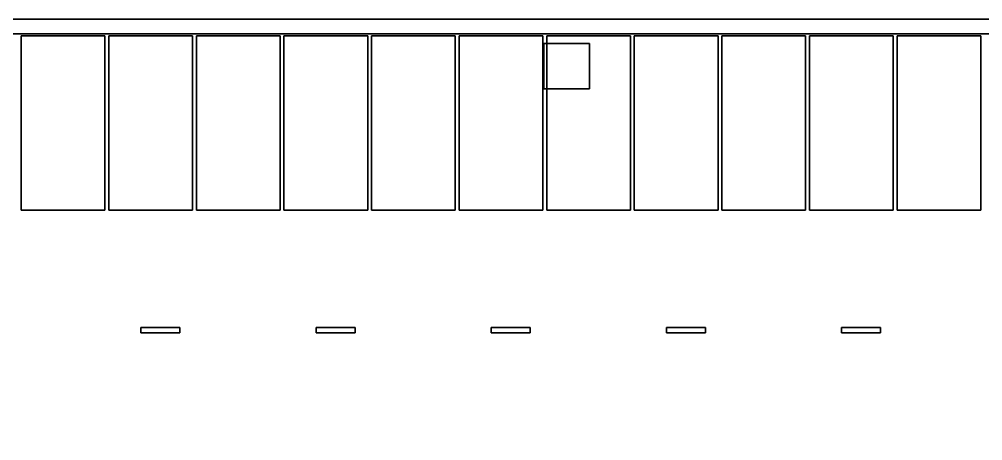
# Model space of a CAD drawing. Header units: metres. Extents: x 0 to 120, y -8 to 55.
# Drawn here: x 29.1 to 58.8, y 42.34 to 55.35 of the extents above; entities that cross this region are included whole.
import ezdxf

# ---------------------------------------------------------------- set-up
doc = ezdxf.new("R2010")
doc.units = ezdxf.units.M

msp = doc.modelspace()

# ---------------------------------------------------------------- linework, layer by layer
at = {"layer": 'FAN', "color": 4}
for points in [[(45.275, 53.2, -1.2), (45.275, 54.6, -1.2), (46.675, 54.6, -1.2), (46.675, 53.2, -1.2)], [(45.275, 53.2, -0.3), (46.675, 53.2, -0.3), (46.675, 54.6, -0.3), (45.275, 54.6, -0.3)], [(46.675, 54.6, -1.2), (45.275, 54.6, -1.2), (45.275, 54.6, -0.3), (46.675, 54.6, -0.3)], [(45.275, 54.6, -1.2), (45.275, 53.2, -1.2), (45.275, 53.2, -0.3), (45.275, 54.6, -0.3)], [(45.275, 53.2, -4.6), (45.275, 54.6, -4.6), (46.675, 54.6, -4.6), (46.675, 53.2, -4.6)], [(45.275, 53.2, -3.7), (46.675, 53.2, -3.7), (46.675, 54.6, -3.7), (45.275, 54.6, -3.7)], [(46.675, 54.6, -4.6), (45.275, 54.6, -4.6), (45.275, 54.6, -3.7), (46.675, 54.6, -3.7)], [(45.275, 54.6, -4.6), (45.275, 53.2, -4.6), (45.275, 53.2, -3.7), (45.275, 54.6, -3.7)], [(45.275, 53.2, -8), (45.275, 54.6, -8), (46.675, 54.6, -8), (46.675, 53.2, -8)], [(45.275, 53.2, -7.1), (46.675, 53.2, -7.1), (46.675, 54.6, -7.1), (45.275, 54.6, -7.1)], [(46.675, 54.6, -8), (45.275, 54.6, -8), (45.275, 54.6, -7.1), (46.675, 54.6, -7.1)], [(45.275, 54.6, -8), (45.275, 53.2, -8), (45.275, 53.2, -7.1), (45.275, 54.6, -7.1)], [(46.675, 53.2, -1.2), (46.675, 54.6, -1.2), (46.675, 54.6, -0.3), (46.675, 53.2, -0.3)], [(46.675, 53.2, -4.6), (46.675, 54.6, -4.6), (46.675, 54.6, -3.7), (46.675, 53.2, -3.7)], [(46.675, 53.2, -8), (46.675, 54.6, -8), (46.675, 54.6, -7.1), (46.675, 53.2, -7.1)], [(45.275, 53.2, -1.2), (46.675, 53.2, -1.2), (46.675, 53.2, -0.3), (45.275, 53.2, -0.3)], [(45.275, 53.2, -4.6), (46.675, 53.2, -4.6), (46.675, 53.2, -3.7), (45.275, 53.2, -3.7)], [(45.275, 53.2, -8), (46.675, 53.2, -8), (46.675, 53.2, -7.1), (45.275, 53.2, -7.1)]]:
    msp.add_3dface(points, dxfattribs=at)
at = {"layer": 'LIGHT', "color": 2}
for points in [[(32.85, 45.67, -0.4), (32.85, 45.83, -0.4), (34.05, 45.83, -0.4), (34.05, 45.67, -0.4)], [(32.85, 45.67, -0.3), (34.05, 45.67, -0.3), (34.05, 45.83, -0.3), (32.85, 45.83, -0.3)], [(34.05, 45.83, -0.4), (32.85, 45.83, -0.4), (32.85, 45.83, -0.3), (34.05, 45.83, -0.3)], [(32.85, 45.83, -0.4), (32.85, 45.67, -0.4), (32.85, 45.67, -0.3), (32.85, 45.83, -0.3)], [(32.85, 45.67, -3.8), (32.85, 45.83, -3.8), (34.05, 45.83, -3.8), (34.05, 45.67, -3.8)], [(32.85, 45.67, -3.7), (34.05, 45.67, -3.7), (34.05, 45.83, -3.7), (32.85, 45.83, -3.7)], [(34.05, 45.83, -3.8), (32.85, 45.83, -3.8), (32.85, 45.83, -3.7), (34.05, 45.83, -3.7)], [(32.85, 45.83, -3.8), (32.85, 45.67, -3.8), (32.85, 45.67, -3.7), (32.85, 45.83, -3.7)], [(32.85, 45.67, -7.2), (32.85, 45.83, -7.2), (34.05, 45.83, -7.2), (34.05, 45.67, -7.2)], [(32.85, 45.67, -7.1), (34.05, 45.67, -7.1), (34.05, 45.83, -7.1), (32.85, 45.83, -7.1)], [(34.05, 45.83, -7.2), (32.85, 45.83, -7.2), (32.85, 45.83, -7.1), (34.05, 45.83, -7.1)], [(32.85, 45.83, -7.2), (32.85, 45.67, -7.2), (32.85, 45.67, -7.1), (32.85, 45.83, -7.1)], [(34.05, 45.67, -0.4), (34.05, 45.83, -0.4), (34.05, 45.83, -0.3), (34.05, 45.67, -0.3)], [(34.05, 45.67, -3.8), (34.05, 45.83, -3.8), (34.05, 45.83, -3.7), (34.05, 45.67, -3.7)], [(34.05, 45.67, -7.2), (34.05, 45.83, -7.2), (34.05, 45.83, -7.1), (34.05, 45.67, -7.1)], [(38.25, 45.67, -0.4), (38.25, 45.83, -0.4), (39.45, 45.83, -0.4), (39.45, 45.67, -0.4)], [(38.25, 45.67, -0.3), (39.45, 45.67, -0.3), (39.45, 45.83, -0.3), (38.25, 45.83, -0.3)], [(39.45, 45.83, -0.4), (38.25, 45.83, -0.4), (38.25, 45.83, -0.3), (39.45, 45.83, -0.3)], [(38.25, 45.83, -0.4), (38.25, 45.67, -0.4), (38.25, 45.67, -0.3), (38.25, 45.83, -0.3)], [(38.25, 45.67, -3.8), (38.25, 45.83, -3.8), (39.45, 45.83, -3.8), (39.45, 45.67, -3.8)], [(38.25, 45.67, -3.7), (39.45, 45.67, -3.7), (39.45, 45.83, -3.7), (38.25, 45.83, -3.7)], [(39.45, 45.83, -3.8), (38.25, 45.83, -3.8), (38.25, 45.83, -3.7), (39.45, 45.83, -3.7)], [(38.25, 45.83, -3.8), (38.25, 45.67, -3.8), (38.25, 45.67, -3.7), (38.25, 45.83, -3.7)], [(38.25, 45.67, -7.2), (38.25, 45.83, -7.2), (39.45, 45.83, -7.2), (39.45, 45.67, -7.2)], [(38.25, 45.67, -7.1), (39.45, 45.67, -7.1), (39.45, 45.83, -7.1), (38.25, 45.83, -7.1)], [(39.45, 45.83, -7.2), (38.25, 45.83, -7.2), (38.25, 45.83, -7.1), (39.45, 45.83, -7.1)], [(38.25, 45.83, -7.2), (38.25, 45.67, -7.2), (38.25, 45.67, -7.1), (38.25, 45.83, -7.1)], [(39.45, 45.67, -0.4), (39.45, 45.83, -0.4), (39.45, 45.83, -0.3), (39.45, 45.67, -0.3)], [(39.45, 45.67, -3.8), (39.45, 45.83, -3.8), (39.45, 45.83, -3.7), (39.45, 45.67, -3.7)], [(39.45, 45.67, -7.2), (39.45, 45.83, -7.2), (39.45, 45.83, -7.1), (39.45, 45.67, -7.1)], [(43.65, 45.67, -0.4), (43.65, 45.83, -0.4), (44.85, 45.83, -0.4), (44.85, 45.67, -0.4)], [(43.65, 45.67, -0.3), (44.85, 45.67, -0.3), (44.85, 45.83, -0.3), (43.65, 45.83, -0.3)], [(44.85, 45.83, -0.4), (43.65, 45.83, -0.4), (43.65, 45.83, -0.3), (44.85, 45.83, -0.3)], [(43.65, 45.83, -0.4), (43.65, 45.67, -0.4), (43.65, 45.67, -0.3), (43.65, 45.83, -0.3)], [(43.65, 45.67, -3.8), (43.65, 45.83, -3.8), (44.85, 45.83, -3.8), (44.85, 45.67, -3.8)], [(43.65, 45.67, -3.7), (44.85, 45.67, -3.7), (44.85, 45.83, -3.7), (43.65, 45.83, -3.7)], [(44.85, 45.83, -3.8), (43.65, 45.83, -3.8), (43.65, 45.83, -3.7), (44.85, 45.83, -3.7)], [(43.65, 45.83, -3.8), (43.65, 45.67, -3.8), (43.65, 45.67, -3.7), (43.65, 45.83, -3.7)], [(43.65, 45.67, -7.2), (43.65, 45.83, -7.2), (44.85, 45.83, -7.2), (44.85, 45.67, -7.2)], [(43.65, 45.67, -7.1), (44.85, 45.67, -7.1), (44.85, 45.83, -7.1), (43.65, 45.83, -7.1)], [(44.85, 45.83, -7.2), (43.65, 45.83, -7.2), (43.65, 45.83, -7.1), (44.85, 45.83, -7.1)], [(43.65, 45.83, -7.2), (43.65, 45.67, -7.2), (43.65, 45.67, -7.1), (43.65, 45.83, -7.1)], [(44.85, 45.67, -0.4), (44.85, 45.83, -0.4), (44.85, 45.83, -0.3), (44.85, 45.67, -0.3)], [(44.85, 45.67, -3.8), (44.85, 45.83, -3.8), (44.85, 45.83, -3.7), (44.85, 45.67, -3.7)], [(44.85, 45.67, -7.2), (44.85, 45.83, -7.2), (44.85, 45.83, -7.1), (44.85, 45.67, -7.1)], [(49.05, 45.67, -0.4), (49.05, 45.83, -0.4), (50.25, 45.83, -0.4), (50.25, 45.67, -0.4)], [(49.05, 45.67, -0.3), (50.25, 45.67, -0.3), (50.25, 45.83, -0.3), (49.05, 45.83, -0.3)], [(50.25, 45.83, -0.4), (49.05, 45.83, -0.4), (49.05, 45.83, -0.3), (50.25, 45.83, -0.3)], [(49.05, 45.83, -0.4), (49.05, 45.67, -0.4), (49.05, 45.67, -0.3), (49.05, 45.83, -0.3)], [(49.05, 45.67, -3.8), (49.05, 45.83, -3.8), (50.25, 45.83, -3.8), (50.25, 45.67, -3.8)], [(49.05, 45.67, -3.7), (50.25, 45.67, -3.7), (50.25, 45.83, -3.7), (49.05, 45.83, -3.7)], [(50.25, 45.83, -3.8), (49.05, 45.83, -3.8), (49.05, 45.83, -3.7), (50.25, 45.83, -3.7)], [(49.05, 45.83, -3.8), (49.05, 45.67, -3.8), (49.05, 45.67, -3.7), (49.05, 45.83, -3.7)], [(49.05, 45.67, -7.2), (49.05, 45.83, -7.2), (50.25, 45.83, -7.2), (50.25, 45.67, -7.2)], [(49.05, 45.67, -7.1), (50.25, 45.67, -7.1), (50.25, 45.83, -7.1), (49.05, 45.83, -7.1)], [(50.25, 45.83, -7.2), (49.05, 45.83, -7.2), (49.05, 45.83, -7.1), (50.25, 45.83, -7.1)], [(49.05, 45.83, -7.2), (49.05, 45.67, -7.2), (49.05, 45.67, -7.1), (49.05, 45.83, -7.1)], [(50.25, 45.67, -0.4), (50.25, 45.83, -0.4), (50.25, 45.83, -0.3), (50.25, 45.67, -0.3)], [(50.25, 45.67, -3.8), (50.25, 45.83, -3.8), (50.25, 45.83, -3.7), (50.25, 45.67, -3.7)], [(50.25, 45.67, -7.2), (50.25, 45.83, -7.2), (50.25, 45.83, -7.1), (50.25, 45.67, -7.1)], [(54.45, 45.67, -0.4), (54.45, 45.83, -0.4), (55.65, 45.83, -0.4), (55.65, 45.67, -0.4)], [(54.45, 45.67, -0.3), (55.65, 45.67, -0.3), (55.65, 45.83, -0.3), (54.45, 45.83, -0.3)], [(55.65, 45.83, -0.4), (54.45, 45.83, -0.4), (54.45, 45.83, -0.3), (55.65, 45.83, -0.3)], [(54.45, 45.83, -0.4), (54.45, 45.67, -0.4), (54.45, 45.67, -0.3), (54.45, 45.83, -0.3)], [(54.45, 45.67, -3.8), (54.45, 45.83, -3.8), (55.65, 45.83, -3.8), (55.65, 45.67, -3.8)], [(54.45, 45.67, -3.7), (55.65, 45.67, -3.7), (55.65, 45.83, -3.7), (54.45, 45.83, -3.7)], [(55.65, 45.83, -3.8), (54.45, 45.83, -3.8), (54.45, 45.83, -3.7), (55.65, 45.83, -3.7)], [(54.45, 45.83, -3.8), (54.45, 45.67, -3.8), (54.45, 45.67, -3.7), (54.45, 45.83, -3.7)], [(54.45, 45.67, -7.2), (54.45, 45.83, -7.2), (55.65, 45.83, -7.2), (55.65, 45.67, -7.2)], [(54.45, 45.67, -7.1), (55.65, 45.67, -7.1), (55.65, 45.83, -7.1), (54.45, 45.83, -7.1)], [(55.65, 45.83, -7.2), (54.45, 45.83, -7.2), (54.45, 45.83, -7.1), (55.65, 45.83, -7.1)], [(54.45, 45.83, -7.2), (54.45, 45.67, -7.2), (54.45, 45.67, -7.1), (54.45, 45.83, -7.1)], [(55.65, 45.67, -0.4), (55.65, 45.83, -0.4), (55.65, 45.83, -0.3), (55.65, 45.67, -0.3)], [(55.65, 45.67, -3.8), (55.65, 45.83, -3.8), (55.65, 45.83, -3.7), (55.65, 45.67, -3.7)], [(55.65, 45.67, -7.2), (55.65, 45.83, -7.2), (55.65, 45.83, -7.1), (55.65, 45.67, -7.1)], [(32.85, 45.67, -0.4), (34.05, 45.67, -0.4), (34.05, 45.67, -0.3), (32.85, 45.67, -0.3)], [(32.85, 45.67, -3.8), (34.05, 45.67, -3.8), (34.05, 45.67, -3.7), (32.85, 45.67, -3.7)], [(32.85, 45.67, -7.2), (34.05, 45.67, -7.2), (34.05, 45.67, -7.1), (32.85, 45.67, -7.1)], [(38.25, 45.67, -0.4), (39.45, 45.67, -0.4), (39.45, 45.67, -0.3), (38.25, 45.67, -0.3)], [(38.25, 45.67, -3.8), (39.45, 45.67, -3.8), (39.45, 45.67, -3.7), (38.25, 45.67, -3.7)], [(38.25, 45.67, -7.2), (39.45, 45.67, -7.2), (39.45, 45.67, -7.1), (38.25, 45.67, -7.1)], [(43.65, 45.67, -0.4), (44.85, 45.67, -0.4), (44.85, 45.67, -0.3), (43.65, 45.67, -0.3)], [(43.65, 45.67, -3.8), (44.85, 45.67, -3.8), (44.85, 45.67, -3.7), (43.65, 45.67, -3.7)], [(43.65, 45.67, -7.2), (44.85, 45.67, -7.2), (44.85, 45.67, -7.1), (43.65, 45.67, -7.1)], [(49.05, 45.67, -0.4), (50.25, 45.67, -0.4), (50.25, 45.67, -0.3), (49.05, 45.67, -0.3)], [(49.05, 45.67, -3.8), (50.25, 45.67, -3.8), (50.25, 45.67, -3.7), (49.05, 45.67, -3.7)], [(49.05, 45.67, -7.2), (50.25, 45.67, -7.2), (50.25, 45.67, -7.1), (49.05, 45.67, -7.1)], [(54.45, 45.67, -0.4), (55.65, 45.67, -0.4), (55.65, 45.67, -0.3), (54.45, 45.67, -0.3)], [(54.45, 45.67, -3.8), (55.65, 45.67, -3.8), (55.65, 45.67, -3.7), (54.45, 45.67, -3.7)], [(54.45, 45.67, -7.2), (55.65, 45.67, -7.2), (55.65, 45.67, -7.1), (54.45, 45.67, -7.1)]]:
    msp.add_3dface(points, dxfattribs=at)
at = {"layer": 'ROOF', "color": 3}
for points in [[(0, 0, -0.3), (0, 54.9, -0.3), (120, 54.9, -0.3), (120, 0, -0.3)], [(0, 0), (120, 0), (120, 54.9), (0, 54.9)], [(120, 54.9, -0.3), (0, 54.9, -0.3), (0, 54.9), (120, 54.9)]]:
    msp.add_3dface(points, dxfattribs=at)
at = {"layer": 'SLAB', "color": 8}
for points in [[(0, 0, -3.7), (0, 54.9, -3.7), (120, 54.9, -3.7), (120, 0, -3.7)], [(0, 0, -3.4), (120, 0, -3.4), (120, 54.9, -3.4), (0, 54.9, -3.4)], [(120, 54.9, -3.7), (0, 54.9, -3.7), (0, 54.9, -3.4), (120, 54.9, -3.4)], [(0, 0, -7.1), (0, 54.9, -7.1), (120, 54.9, -7.1), (120, 0, -7.1)], [(0, 0, -6.8), (120, 0, -6.8), (120, 54.9, -6.8), (0, 54.9, -6.8)], [(120, 54.9, -7.1), (0, 54.9, -7.1), (0, 54.9, -6.8), (120, 54.9, -6.8)], [(0, 0, -10.8), (0, 54.9, -10.8), (120, 54.9, -10.8), (120, 0, -10.8)], [(0, 0, -10.2), (120, 0, -10.2), (120, 54.9, -10.2), (0, 54.9, -10.2)], [(120, 54.9, -10.8), (0, 54.9, -10.8), (0, 54.9, -10.2), (120, 54.9, -10.2)]]:
    msp.add_3dface(points, dxfattribs=at)
at = {"layer": 'STALL_GENERAL', "color": 254}
for points in [[(29.16, 49.46, -6.795), (29.16, 54.84, -6.795), (31.74, 54.84, -6.795), (31.74, 49.46, -6.795)], [(29.16, 49.46, -6.785), (31.74, 49.46, -6.785), (31.74, 54.84, -6.785), (29.16, 54.84, -6.785)], [(31.74, 54.84, -6.795), (29.16, 54.84, -6.795), (29.16, 54.84, -6.785), (31.74, 54.84, -6.785)], [(29.16, 54.84, -6.795), (29.16, 49.46, -6.795), (29.16, 49.46, -6.785), (29.16, 54.84, -6.785)], [(29.16, 49.46, -10.195), (29.16, 54.84, -10.195), (31.74, 54.84, -10.195), (31.74, 49.46, -10.195)], [(29.16, 49.46, -10.185), (31.74, 49.46, -10.185), (31.74, 54.84, -10.185), (29.16, 54.84, -10.185)], [(31.74, 54.84, -10.195), (29.16, 54.84, -10.195), (29.16, 54.84, -10.185), (31.74, 54.84, -10.185)], [(29.16, 54.84, -10.195), (29.16, 49.46, -10.195), (29.16, 49.46, -10.185), (29.16, 54.84, -10.185)], [(31.74, 49.46, -6.795), (31.74, 54.84, -6.795), (31.74, 54.84, -6.785), (31.74, 49.46, -6.785)], [(31.74, 49.46, -10.195), (31.74, 54.84, -10.195), (31.74, 54.84, -10.185), (31.74, 49.46, -10.185)], [(31.86, 49.46, -6.795), (31.86, 54.84, -6.795), (34.44, 54.84, -6.795), (34.44, 49.46, -6.795)], [(31.86, 49.46, -6.785), (34.44, 49.46, -6.785), (34.44, 54.84, -6.785), (31.86, 54.84, -6.785)], [(34.44, 54.84, -6.795), (31.86, 54.84, -6.795), (31.86, 54.84, -6.785), (34.44, 54.84, -6.785)], [(31.86, 54.84, -6.795), (31.86, 49.46, -6.795), (31.86, 49.46, -6.785), (31.86, 54.84, -6.785)], [(31.86, 49.46, -10.195), (31.86, 54.84, -10.195), (34.44, 54.84, -10.195), (34.44, 49.46, -10.195)], [(31.86, 49.46, -10.185), (34.44, 49.46, -10.185), (34.44, 54.84, -10.185), (31.86, 54.84, -10.185)], [(34.44, 54.84, -10.195), (31.86, 54.84, -10.195), (31.86, 54.84, -10.185), (34.44, 54.84, -10.185)], [(31.86, 54.84, -10.195), (31.86, 49.46, -10.195), (31.86, 49.46, -10.185), (31.86, 54.84, -10.185)], [(34.44, 49.46, -6.795), (34.44, 54.84, -6.795), (34.44, 54.84, -6.785), (34.44, 49.46, -6.785)], [(34.44, 49.46, -10.195), (34.44, 54.84, -10.195), (34.44, 54.84, -10.185), (34.44, 49.46, -10.185)], [(34.56, 49.46, -6.795), (34.56, 54.84, -6.795), (37.14, 54.84, -6.795), (37.14, 49.46, -6.795)], [(34.56, 49.46, -6.785), (37.14, 49.46, -6.785), (37.14, 54.84, -6.785), (34.56, 54.84, -6.785)], [(37.14, 54.84, -6.795), (34.56, 54.84, -6.795), (34.56, 54.84, -6.785), (37.14, 54.84, -6.785)], [(34.56, 54.84, -6.795), (34.56, 49.46, -6.795), (34.56, 49.46, -6.785), (34.56, 54.84, -6.785)], [(34.56, 49.46, -10.195), (34.56, 54.84, -10.195), (37.14, 54.84, -10.195), (37.14, 49.46, -10.195)], [(34.56, 49.46, -10.185), (37.14, 49.46, -10.185), (37.14, 54.84, -10.185), (34.56, 54.84, -10.185)], [(37.14, 54.84, -10.195), (34.56, 54.84, -10.195), (34.56, 54.84, -10.185), (37.14, 54.84, -10.185)], [(34.56, 54.84, -10.195), (34.56, 49.46, -10.195), (34.56, 49.46, -10.185), (34.56, 54.84, -10.185)], [(37.14, 49.46, -6.795), (37.14, 54.84, -6.795), (37.14, 54.84, -6.785), (37.14, 49.46, -6.785)], [(37.14, 49.46, -10.195), (37.14, 54.84, -10.195), (37.14, 54.84, -10.185), (37.14, 49.46, -10.185)], [(37.26, 49.46, -6.795), (37.26, 54.84, -6.795), (39.84, 54.84, -6.795), (39.84, 49.46, -6.795)], [(37.26, 49.46, -6.785), (39.84, 49.46, -6.785), (39.84, 54.84, -6.785), (37.26, 54.84, -6.785)], [(39.84, 54.84, -6.795), (37.26, 54.84, -6.795), (37.26, 54.84, -6.785), (39.84, 54.84, -6.785)], [(37.26, 54.84, -6.795), (37.26, 49.46, -6.795), (37.26, 49.46, -6.785), (37.26, 54.84, -6.785)], [(37.26, 49.46, -10.195), (37.26, 54.84, -10.195), (39.84, 54.84, -10.195), (39.84, 49.46, -10.195)], [(37.26, 49.46, -10.185), (39.84, 49.46, -10.185), (39.84, 54.84, -10.185), (37.26, 54.84, -10.185)], [(39.84, 54.84, -10.195), (37.26, 54.84, -10.195), (37.26, 54.84, -10.185), (39.84, 54.84, -10.185)], [(37.26, 54.84, -10.195), (37.26, 49.46, -10.195), (37.26, 49.46, -10.185), (37.26, 54.84, -10.185)], [(39.84, 49.46, -6.795), (39.84, 54.84, -6.795), (39.84, 54.84, -6.785), (39.84, 49.46, -6.785)], [(39.84, 49.46, -10.195), (39.84, 54.84, -10.195), (39.84, 54.84, -10.185), (39.84, 49.46, -10.185)], [(39.96, 49.46, -6.795), (39.96, 54.84, -6.795), (42.54, 54.84, -6.795), (42.54, 49.46, -6.795)], [(39.96, 49.46, -6.785), (42.54, 49.46, -6.785), (42.54, 54.84, -6.785), (39.96, 54.84, -6.785)], [(42.54, 54.84, -6.795), (39.96, 54.84, -6.795), (39.96, 54.84, -6.785), (42.54, 54.84, -6.785)], [(39.96, 54.84, -6.795), (39.96, 49.46, -6.795), (39.96, 49.46, -6.785), (39.96, 54.84, -6.785)], [(39.96, 49.46, -10.195), (39.96, 54.84, -10.195), (42.54, 54.84, -10.195), (42.54, 49.46, -10.195)], [(39.96, 49.46, -10.185), (42.54, 49.46, -10.185), (42.54, 54.84, -10.185), (39.96, 54.84, -10.185)], [(42.54, 54.84, -10.195), (39.96, 54.84, -10.195), (39.96, 54.84, -10.185), (42.54, 54.84, -10.185)], [(39.96, 54.84, -10.195), (39.96, 49.46, -10.195), (39.96, 49.46, -10.185), (39.96, 54.84, -10.185)], [(42.54, 49.46, -6.795), (42.54, 54.84, -6.795), (42.54, 54.84, -6.785), (42.54, 49.46, -6.785)], [(42.54, 49.46, -10.195), (42.54, 54.84, -10.195), (42.54, 54.84, -10.185), (42.54, 49.46, -10.185)], [(42.66, 49.46, -6.795), (42.66, 54.84, -6.795), (45.24, 54.84, -6.795), (45.24, 49.46, -6.795)], [(42.66, 49.46, -6.785), (45.24, 49.46, -6.785), (45.24, 54.84, -6.785), (42.66, 54.84, -6.785)], [(45.24, 54.84, -6.795), (42.66, 54.84, -6.795), (42.66, 54.84, -6.785), (45.24, 54.84, -6.785)], [(42.66, 54.84, -6.795), (42.66, 49.46, -6.795), (42.66, 49.46, -6.785), (42.66, 54.84, -6.785)], [(42.66, 49.46, -10.195), (42.66, 54.84, -10.195), (45.24, 54.84, -10.195), (45.24, 49.46, -10.195)], [(42.66, 49.46, -10.185), (45.24, 49.46, -10.185), (45.24, 54.84, -10.185), (42.66, 54.84, -10.185)], [(45.24, 54.84, -10.195), (42.66, 54.84, -10.195), (42.66, 54.84, -10.185), (45.24, 54.84, -10.185)], [(42.66, 54.84, -10.195), (42.66, 49.46, -10.195), (42.66, 49.46, -10.185), (42.66, 54.84, -10.185)], [(45.24, 49.46, -6.795), (45.24, 54.84, -6.795), (45.24, 54.84, -6.785), (45.24, 49.46, -6.785)], [(45.24, 49.46, -10.195), (45.24, 54.84, -10.195), (45.24, 54.84, -10.185), (45.24, 49.46, -10.185)], [(45.36, 49.46, -6.795), (45.36, 54.84, -6.795), (47.94, 54.84, -6.795), (47.94, 49.46, -6.795)], [(45.36, 49.46, -6.785), (47.94, 49.46, -6.785), (47.94, 54.84, -6.785), (45.36, 54.84, -6.785)], [(47.94, 54.84, -6.795), (45.36, 54.84, -6.795), (45.36, 54.84, -6.785), (47.94, 54.84, -6.785)], [(45.36, 54.84, -6.795), (45.36, 49.46, -6.795), (45.36, 49.46, -6.785), (45.36, 54.84, -6.785)], [(45.36, 49.46, -10.195), (45.36, 54.84, -10.195), (47.94, 54.84, -10.195), (47.94, 49.46, -10.195)], [(45.36, 49.46, -10.185), (47.94, 49.46, -10.185), (47.94, 54.84, -10.185), (45.36, 54.84, -10.185)], [(47.94, 54.84, -10.195), (45.36, 54.84, -10.195), (45.36, 54.84, -10.185), (47.94, 54.84, -10.185)], [(45.36, 54.84, -10.195), (45.36, 49.46, -10.195), (45.36, 49.46, -10.185), (45.36, 54.84, -10.185)], [(47.94, 49.46, -6.795), (47.94, 54.84, -6.795), (47.94, 54.84, -6.785), (47.94, 49.46, -6.785)], [(47.94, 49.46, -10.195), (47.94, 54.84, -10.195), (47.94, 54.84, -10.185), (47.94, 49.46, -10.185)], [(48.06, 49.46, -6.795), (48.06, 54.84, -6.795), (50.64, 54.84, -6.795), (50.64, 49.46, -6.795)], [(48.06, 49.46, -6.785), (50.64, 49.46, -6.785), (50.64, 54.84, -6.785), (48.06, 54.84, -6.785)], [(50.64, 54.84, -6.795), (48.06, 54.84, -6.795), (48.06, 54.84, -6.785), (50.64, 54.84, -6.785)], [(48.06, 54.84, -6.795), (48.06, 49.46, -6.795), (48.06, 49.46, -6.785), (48.06, 54.84, -6.785)], [(48.06, 49.46, -10.195), (48.06, 54.84, -10.195), (50.64, 54.84, -10.195), (50.64, 49.46, -10.195)], [(48.06, 49.46, -10.185), (50.64, 49.46, -10.185), (50.64, 54.84, -10.185), (48.06, 54.84, -10.185)], [(50.64, 54.84, -10.195), (48.06, 54.84, -10.195), (48.06, 54.84, -10.185), (50.64, 54.84, -10.185)], [(48.06, 54.84, -10.195), (48.06, 49.46, -10.195), (48.06, 49.46, -10.185), (48.06, 54.84, -10.185)], [(50.64, 49.46, -6.795), (50.64, 54.84, -6.795), (50.64, 54.84, -6.785), (50.64, 49.46, -6.785)], [(50.64, 49.46, -10.195), (50.64, 54.84, -10.195), (50.64, 54.84, -10.185), (50.64, 49.46, -10.185)], [(50.76, 49.46, -6.795), (50.76, 54.84, -6.795), (53.34, 54.84, -6.795), (53.34, 49.46, -6.795)], [(50.76, 49.46, -6.785), (53.34, 49.46, -6.785), (53.34, 54.84, -6.785), (50.76, 54.84, -6.785)], [(53.34, 54.84, -6.795), (50.76, 54.84, -6.795), (50.76, 54.84, -6.785), (53.34, 54.84, -6.785)], [(50.76, 54.84, -6.795), (50.76, 49.46, -6.795), (50.76, 49.46, -6.785), (50.76, 54.84, -6.785)], [(50.76, 49.46, -10.195), (50.76, 54.84, -10.195), (53.34, 54.84, -10.195), (53.34, 49.46, -10.195)], [(50.76, 49.46, -10.185), (53.34, 49.46, -10.185), (53.34, 54.84, -10.185), (50.76, 54.84, -10.185)], [(53.34, 54.84, -10.195), (50.76, 54.84, -10.195), (50.76, 54.84, -10.185), (53.34, 54.84, -10.185)], [(50.76, 54.84, -10.195), (50.76, 49.46, -10.195), (50.76, 49.46, -10.185), (50.76, 54.84, -10.185)], [(53.34, 49.46, -6.795), (53.34, 54.84, -6.795), (53.34, 54.84, -6.785), (53.34, 49.46, -6.785)], [(53.34, 49.46, -10.195), (53.34, 54.84, -10.195), (53.34, 54.84, -10.185), (53.34, 49.46, -10.185)], [(53.46, 49.46, -6.795), (53.46, 54.84, -6.795), (56.04, 54.84, -6.795), (56.04, 49.46, -6.795)], [(53.46, 49.46, -6.785), (56.04, 49.46, -6.785), (56.04, 54.84, -6.785), (53.46, 54.84, -6.785)], [(56.04, 54.84, -6.795), (53.46, 54.84, -6.795), (53.46, 54.84, -6.785), (56.04, 54.84, -6.785)], [(53.46, 54.84, -6.795), (53.46, 49.46, -6.795), (53.46, 49.46, -6.785), (53.46, 54.84, -6.785)], [(53.46, 49.46, -10.195), (53.46, 54.84, -10.195), (56.04, 54.84, -10.195), (56.04, 49.46, -10.195)], [(53.46, 49.46, -10.185), (56.04, 49.46, -10.185), (56.04, 54.84, -10.185), (53.46, 54.84, -10.185)], [(56.04, 54.84, -10.195), (53.46, 54.84, -10.195), (53.46, 54.84, -10.185), (56.04, 54.84, -10.185)], [(53.46, 54.84, -10.195), (53.46, 49.46, -10.195), (53.46, 49.46, -10.185), (53.46, 54.84, -10.185)], [(56.04, 49.46, -6.795), (56.04, 54.84, -6.795), (56.04, 54.84, -6.785), (56.04, 49.46, -6.785)], [(56.04, 49.46, -10.195), (56.04, 54.84, -10.195), (56.04, 54.84, -10.185), (56.04, 49.46, -10.185)], [(56.16, 49.46, -6.795), (56.16, 54.84, -6.795), (58.74, 54.84, -6.795), (58.74, 49.46, -6.795)], [(56.16, 49.46, -6.785), (58.74, 49.46, -6.785), (58.74, 54.84, -6.785), (56.16, 54.84, -6.785)], [(58.74, 54.84, -6.795), (56.16, 54.84, -6.795), (56.16, 54.84, -6.785), (58.74, 54.84, -6.785)], [(56.16, 54.84, -6.795), (56.16, 49.46, -6.795), (56.16, 49.46, -6.785), (56.16, 54.84, -6.785)], [(56.16, 49.46, -10.195), (56.16, 54.84, -10.195), (58.74, 54.84, -10.195), (58.74, 49.46, -10.195)], [(56.16, 49.46, -10.185), (58.74, 49.46, -10.185), (58.74, 54.84, -10.185), (56.16, 54.84, -10.185)], [(58.74, 54.84, -10.195), (56.16, 54.84, -10.195), (56.16, 54.84, -10.185), (58.74, 54.84, -10.185)], [(56.16, 54.84, -10.195), (56.16, 49.46, -10.195), (56.16, 49.46, -10.185), (56.16, 54.84, -10.185)], [(58.74, 49.46, -6.795), (58.74, 54.84, -6.795), (58.74, 54.84, -6.785), (58.74, 49.46, -6.785)], [(58.74, 49.46, -10.195), (58.74, 54.84, -10.195), (58.74, 54.84, -10.185), (58.74, 49.46, -10.185)], [(29.16, 49.46, -6.795), (31.74, 49.46, -6.795), (31.74, 49.46, -6.785), (29.16, 49.46, -6.785)], [(29.16, 49.46, -10.195), (31.74, 49.46, -10.195), (31.74, 49.46, -10.185), (29.16, 49.46, -10.185)], [(31.86, 49.46, -6.795), (34.44, 49.46, -6.795), (34.44, 49.46, -6.785), (31.86, 49.46, -6.785)], [(31.86, 49.46, -10.195), (34.44, 49.46, -10.195), (34.44, 49.46, -10.185), (31.86, 49.46, -10.185)], [(34.56, 49.46, -6.795), (37.14, 49.46, -6.795), (37.14, 49.46, -6.785), (34.56, 49.46, -6.785)], [(34.56, 49.46, -10.195), (37.14, 49.46, -10.195), (37.14, 49.46, -10.185), (34.56, 49.46, -10.185)], [(37.26, 49.46, -6.795), (39.84, 49.46, -6.795), (39.84, 49.46, -6.785), (37.26, 49.46, -6.785)], [(37.26, 49.46, -10.195), (39.84, 49.46, -10.195), (39.84, 49.46, -10.185), (37.26, 49.46, -10.185)], [(39.96, 49.46, -6.795), (42.54, 49.46, -6.795), (42.54, 49.46, -6.785), (39.96, 49.46, -6.785)], [(39.96, 49.46, -10.195), (42.54, 49.46, -10.195), (42.54, 49.46, -10.185), (39.96, 49.46, -10.185)], [(42.66, 49.46, -6.795), (45.24, 49.46, -6.795), (45.24, 49.46, -6.785), (42.66, 49.46, -6.785)], [(42.66, 49.46, -10.195), (45.24, 49.46, -10.195), (45.24, 49.46, -10.185), (42.66, 49.46, -10.185)], [(45.36, 49.46, -6.795), (47.94, 49.46, -6.795), (47.94, 49.46, -6.785), (45.36, 49.46, -6.785)], [(45.36, 49.46, -10.195), (47.94, 49.46, -10.195), (47.94, 49.46, -10.185), (45.36, 49.46, -10.185)], [(48.06, 49.46, -6.795), (50.64, 49.46, -6.795), (50.64, 49.46, -6.785), (48.06, 49.46, -6.785)], [(48.06, 49.46, -10.195), (50.64, 49.46, -10.195), (50.64, 49.46, -10.185), (48.06, 49.46, -10.185)], [(50.76, 49.46, -6.795), (53.34, 49.46, -6.795), (53.34, 49.46, -6.785), (50.76, 49.46, -6.785)], [(50.76, 49.46, -10.195), (53.34, 49.46, -10.195), (53.34, 49.46, -10.185), (50.76, 49.46, -10.185)], [(53.46, 49.46, -6.795), (56.04, 49.46, -6.795), (56.04, 49.46, -6.785), (53.46, 49.46, -6.785)], [(53.46, 49.46, -10.195), (56.04, 49.46, -10.195), (56.04, 49.46, -10.185), (53.46, 49.46, -10.185)], [(56.16, 49.46, -6.795), (58.74, 49.46, -6.795), (58.74, 49.46, -6.785), (56.16, 49.46, -6.785)], [(56.16, 49.46, -10.195), (58.74, 49.46, -10.195), (58.74, 49.46, -10.185), (56.16, 49.46, -10.185)]]:
    msp.add_3dface(points, dxfattribs=at)
at = {"layer": 'STALL_STAFF', "color": 40}
for points in [[(29.16, 49.46, -3.395), (29.16, 54.84, -3.395), (31.74, 54.84, -3.395), (31.74, 49.46, -3.395)], [(29.16, 49.46, -3.385), (31.74, 49.46, -3.385), (31.74, 54.84, -3.385), (29.16, 54.84, -3.385)], [(31.74, 54.84, -3.395), (29.16, 54.84, -3.395), (29.16, 54.84, -3.385), (31.74, 54.84, -3.385)], [(29.16, 54.84, -3.395), (29.16, 49.46, -3.395), (29.16, 49.46, -3.385), (29.16, 54.84, -3.385)], [(31.74, 49.46, -3.395), (31.74, 54.84, -3.395), (31.74, 54.84, -3.385), (31.74, 49.46, -3.385)], [(31.86, 49.46, -3.395), (31.86, 54.84, -3.395), (34.44, 54.84, -3.395), (34.44, 49.46, -3.395)], [(31.86, 49.46, -3.385), (34.44, 49.46, -3.385), (34.44, 54.84, -3.385), (31.86, 54.84, -3.385)], [(34.44, 54.84, -3.395), (31.86, 54.84, -3.395), (31.86, 54.84, -3.385), (34.44, 54.84, -3.385)], [(31.86, 54.84, -3.395), (31.86, 49.46, -3.395), (31.86, 49.46, -3.385), (31.86, 54.84, -3.385)], [(34.44, 49.46, -3.395), (34.44, 54.84, -3.395), (34.44, 54.84, -3.385), (34.44, 49.46, -3.385)], [(34.56, 49.46, -3.395), (34.56, 54.84, -3.395), (37.14, 54.84, -3.395), (37.14, 49.46, -3.395)], [(34.56, 49.46, -3.385), (37.14, 49.46, -3.385), (37.14, 54.84, -3.385), (34.56, 54.84, -3.385)], [(37.14, 54.84, -3.395), (34.56, 54.84, -3.395), (34.56, 54.84, -3.385), (37.14, 54.84, -3.385)], [(34.56, 54.84, -3.395), (34.56, 49.46, -3.395), (34.56, 49.46, -3.385), (34.56, 54.84, -3.385)], [(37.14, 49.46, -3.395), (37.14, 54.84, -3.395), (37.14, 54.84, -3.385), (37.14, 49.46, -3.385)], [(37.26, 49.46, -3.395), (37.26, 54.84, -3.395), (39.84, 54.84, -3.395), (39.84, 49.46, -3.395)], [(37.26, 49.46, -3.385), (39.84, 49.46, -3.385), (39.84, 54.84, -3.385), (37.26, 54.84, -3.385)], [(39.84, 54.84, -3.395), (37.26, 54.84, -3.395), (37.26, 54.84, -3.385), (39.84, 54.84, -3.385)], [(37.26, 54.84, -3.395), (37.26, 49.46, -3.395), (37.26, 49.46, -3.385), (37.26, 54.84, -3.385)], [(39.84, 49.46, -3.395), (39.84, 54.84, -3.395), (39.84, 54.84, -3.385), (39.84, 49.46, -3.385)], [(39.96, 49.46, -3.395), (39.96, 54.84, -3.395), (42.54, 54.84, -3.395), (42.54, 49.46, -3.395)], [(39.96, 49.46, -3.385), (42.54, 49.46, -3.385), (42.54, 54.84, -3.385), (39.96, 54.84, -3.385)], [(42.54, 54.84, -3.395), (39.96, 54.84, -3.395), (39.96, 54.84, -3.385), (42.54, 54.84, -3.385)], [(39.96, 54.84, -3.395), (39.96, 49.46, -3.395), (39.96, 49.46, -3.385), (39.96, 54.84, -3.385)], [(42.54, 49.46, -3.395), (42.54, 54.84, -3.395), (42.54, 54.84, -3.385), (42.54, 49.46, -3.385)], [(42.66, 49.46, -3.395), (42.66, 54.84, -3.395), (45.24, 54.84, -3.395), (45.24, 49.46, -3.395)], [(42.66, 49.46, -3.385), (45.24, 49.46, -3.385), (45.24, 54.84, -3.385), (42.66, 54.84, -3.385)], [(45.24, 54.84, -3.395), (42.66, 54.84, -3.395), (42.66, 54.84, -3.385), (45.24, 54.84, -3.385)], [(42.66, 54.84, -3.395), (42.66, 49.46, -3.395), (42.66, 49.46, -3.385), (42.66, 54.84, -3.385)], [(45.24, 49.46, -3.395), (45.24, 54.84, -3.395), (45.24, 54.84, -3.385), (45.24, 49.46, -3.385)], [(45.36, 49.46, -3.395), (45.36, 54.84, -3.395), (47.94, 54.84, -3.395), (47.94, 49.46, -3.395)], [(45.36, 49.46, -3.385), (47.94, 49.46, -3.385), (47.94, 54.84, -3.385), (45.36, 54.84, -3.385)], [(47.94, 54.84, -3.395), (45.36, 54.84, -3.395), (45.36, 54.84, -3.385), (47.94, 54.84, -3.385)], [(45.36, 54.84, -3.395), (45.36, 49.46, -3.395), (45.36, 49.46, -3.385), (45.36, 54.84, -3.385)], [(47.94, 49.46, -3.395), (47.94, 54.84, -3.395), (47.94, 54.84, -3.385), (47.94, 49.46, -3.385)], [(48.06, 49.46, -3.395), (48.06, 54.84, -3.395), (50.64, 54.84, -3.395), (50.64, 49.46, -3.395)], [(48.06, 49.46, -3.385), (50.64, 49.46, -3.385), (50.64, 54.84, -3.385), (48.06, 54.84, -3.385)], [(50.64, 54.84, -3.395), (48.06, 54.84, -3.395), (48.06, 54.84, -3.385), (50.64, 54.84, -3.385)], [(48.06, 54.84, -3.395), (48.06, 49.46, -3.395), (48.06, 49.46, -3.385), (48.06, 54.84, -3.385)], [(50.64, 49.46, -3.395), (50.64, 54.84, -3.395), (50.64, 54.84, -3.385), (50.64, 49.46, -3.385)], [(50.76, 49.46, -3.395), (50.76, 54.84, -3.395), (53.34, 54.84, -3.395), (53.34, 49.46, -3.395)], [(50.76, 49.46, -3.385), (53.34, 49.46, -3.385), (53.34, 54.84, -3.385), (50.76, 54.84, -3.385)], [(53.34, 54.84, -3.395), (50.76, 54.84, -3.395), (50.76, 54.84, -3.385), (53.34, 54.84, -3.385)], [(50.76, 54.84, -3.395), (50.76, 49.46, -3.395), (50.76, 49.46, -3.385), (50.76, 54.84, -3.385)], [(53.34, 49.46, -3.395), (53.34, 54.84, -3.395), (53.34, 54.84, -3.385), (53.34, 49.46, -3.385)], [(53.46, 49.46, -3.395), (53.46, 54.84, -3.395), (56.04, 54.84, -3.395), (56.04, 49.46, -3.395)], [(53.46, 49.46, -3.385), (56.04, 49.46, -3.385), (56.04, 54.84, -3.385), (53.46, 54.84, -3.385)], [(56.04, 54.84, -3.395), (53.46, 54.84, -3.395), (53.46, 54.84, -3.385), (56.04, 54.84, -3.385)], [(53.46, 54.84, -3.395), (53.46, 49.46, -3.395), (53.46, 49.46, -3.385), (53.46, 54.84, -3.385)], [(56.04, 49.46, -3.395), (56.04, 54.84, -3.395), (56.04, 54.84, -3.385), (56.04, 49.46, -3.385)], [(56.16, 49.46, -3.395), (56.16, 54.84, -3.395), (58.74, 54.84, -3.395), (58.74, 49.46, -3.395)], [(56.16, 49.46, -3.385), (58.74, 49.46, -3.385), (58.74, 54.84, -3.385), (56.16, 54.84, -3.385)], [(58.74, 54.84, -3.395), (56.16, 54.84, -3.395), (56.16, 54.84, -3.385), (58.74, 54.84, -3.385)], [(56.16, 54.84, -3.395), (56.16, 49.46, -3.395), (56.16, 49.46, -3.385), (56.16, 54.84, -3.385)], [(58.74, 49.46, -3.395), (58.74, 54.84, -3.395), (58.74, 54.84, -3.385), (58.74, 49.46, -3.385)], [(29.16, 49.46, -3.395), (31.74, 49.46, -3.395), (31.74, 49.46, -3.385), (29.16, 49.46, -3.385)], [(31.86, 49.46, -3.395), (34.44, 49.46, -3.395), (34.44, 49.46, -3.385), (31.86, 49.46, -3.385)], [(34.56, 49.46, -3.395), (37.14, 49.46, -3.395), (37.14, 49.46, -3.385), (34.56, 49.46, -3.385)], [(37.26, 49.46, -3.395), (39.84, 49.46, -3.395), (39.84, 49.46, -3.385), (37.26, 49.46, -3.385)], [(39.96, 49.46, -3.395), (42.54, 49.46, -3.395), (42.54, 49.46, -3.385), (39.96, 49.46, -3.385)], [(42.66, 49.46, -3.395), (45.24, 49.46, -3.395), (45.24, 49.46, -3.385), (42.66, 49.46, -3.385)], [(45.36, 49.46, -3.395), (47.94, 49.46, -3.395), (47.94, 49.46, -3.385), (45.36, 49.46, -3.385)], [(48.06, 49.46, -3.395), (50.64, 49.46, -3.395), (50.64, 49.46, -3.385), (48.06, 49.46, -3.385)], [(50.76, 49.46, -3.395), (53.34, 49.46, -3.395), (53.34, 49.46, -3.385), (50.76, 49.46, -3.385)], [(53.46, 49.46, -3.395), (56.04, 49.46, -3.395), (56.04, 49.46, -3.385), (53.46, 49.46, -3.385)], [(56.16, 49.46, -3.395), (58.74, 49.46, -3.395), (58.74, 49.46, -3.385), (56.16, 49.46, -3.385)]]:
    msp.add_3dface(points, dxfattribs=at)
at = {"layer": 'WALL', "color": 9}
for points in [[(-0.45, 54.9, -10.8), (-0.45, 55.35, -10.8), (120.45, 55.35, -10.8), (120.45, 54.9, -10.8)], [(-0.45, 54.9), (120.45, 54.9), (120.45, 55.35), (-0.45, 55.35)], [(120.45, 55.35, -10.8), (-0.45, 55.35, -10.8), (-0.45, 55.35), (120.45, 55.35)], [(-0.45, 54.9, -10.8), (120.45, 54.9, -10.8), (120.45, 54.9), (-0.45, 54.9)]]:
    msp.add_3dface(points, dxfattribs=at)

doc.saveas('drawing.dxf')
